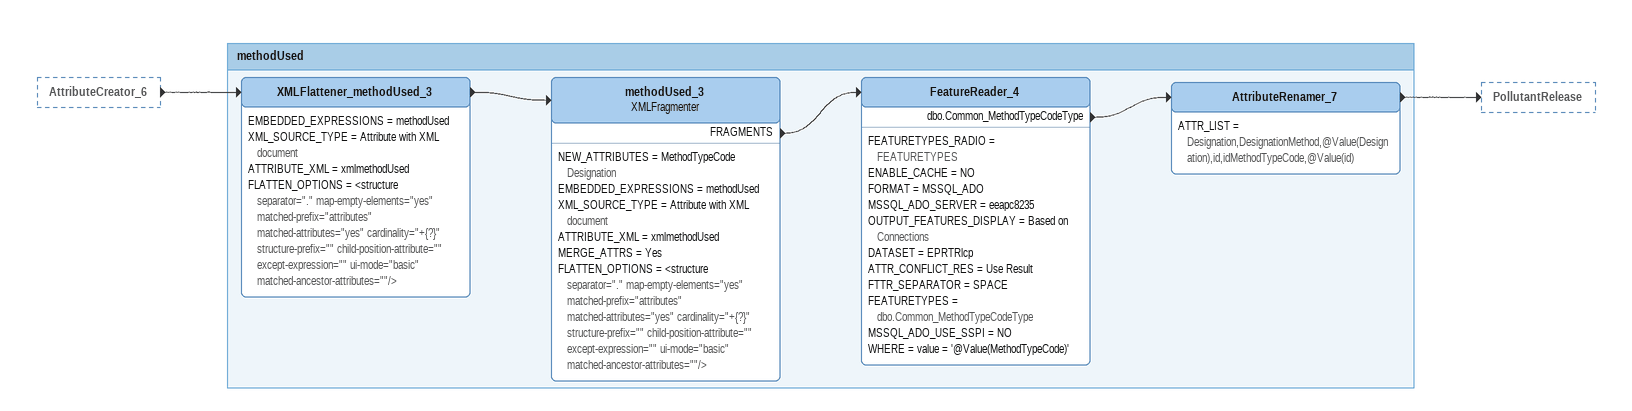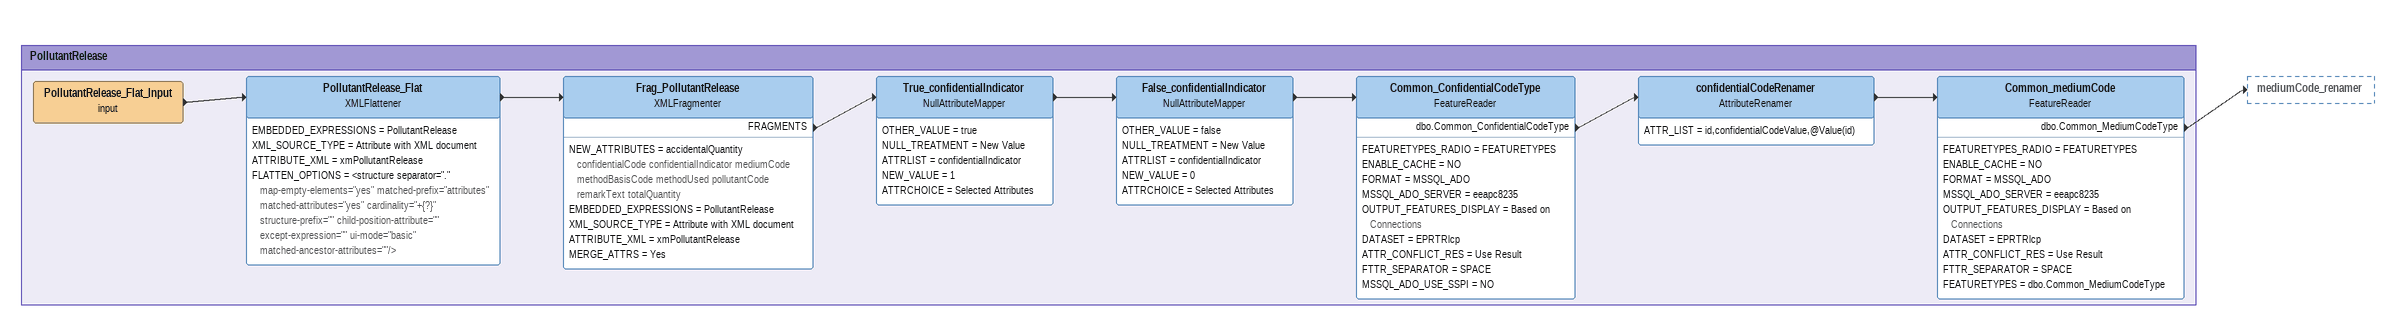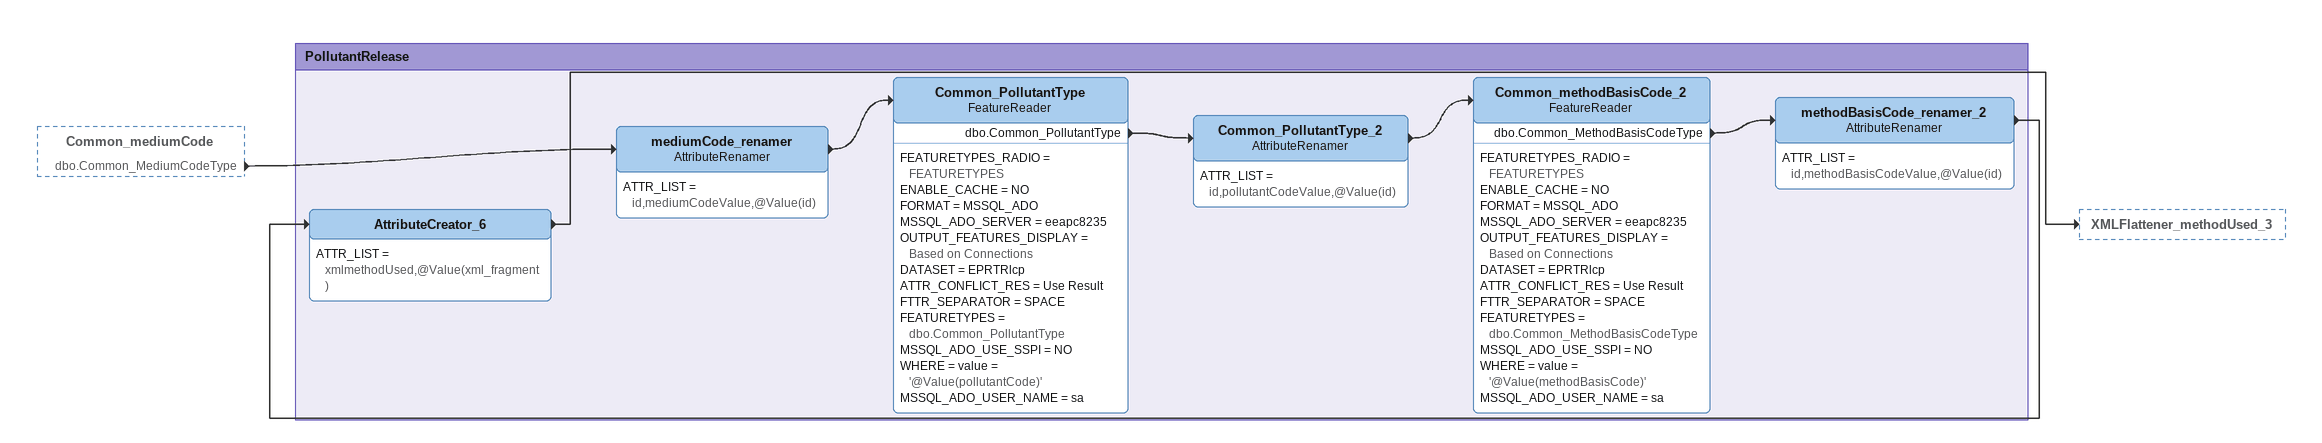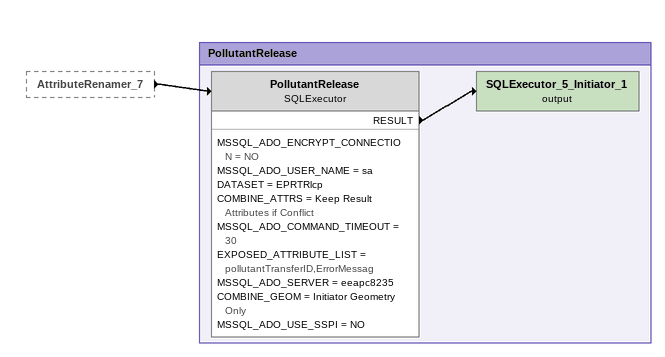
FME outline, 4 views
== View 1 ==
AttributeCreator_6 [outside]
    -> XMLFlattener_methodUsed_3

Bookmark: methodUsed
XMLFlattener_methodUsed_3
    EMBEDDED_EXPRESSIONS = methodUsed
    XML_SOURCE_TYPE = Attribute with XML document
    ATTRIBUTE_XML = xmlmethodUsed
    FLATTEN_OPTIONS = <structure separator="." map-empty-elements="yes" matched-prefix="attributes" matched-attributes="yes" cardinality="+{?}" structure-prefix="" child-position-attribute="" except-expression="" ui-mode="basic" matched-ancestor-attributes=""/>
    -> methodUsed_3
methodUsed_3: XMLFragmenter
    NEW_ATTRIBUTES = MethodTypeCode Designation
    EMBEDDED_EXPRESSIONS = methodUsed
    XML_SOURCE_TYPE = Attribute with XML document
    ATTRIBUTE_XML = xmlmethodUsed
    MERGE_ATTRS = Yes
    FLATTEN_OPTIONS = <structure separator="." map-empty-elements="yes" matched-prefix="attributes" matched-attributes="yes" cardinality="+{?}" structure-prefix="" child-position-attribute="" except-expression="" ui-mode="basic" matched-ancestor-attributes=""/>
    FRAGMENTS -> FeatureReader_4
FeatureReader_4
    FEATURETYPES_RADIO = FEATURETYPES
    ENABLE_CACHE = NO
    FORMAT = MSSQL_ADO
    MSSQL_ADO_SERVER = eeapc8235
    OUTPUT_FEATURES_DISPLAY = Based on Connections
    DATASET = EPRTRlcp
    ATTR_CONFLICT_RES = Use Result
    FTTR_SEPARATOR = SPACE
    FEATURETYPES = dbo.Common_MethodTypeCodeType
    MSSQL_ADO_USE_SSPI = NO
    WHERE = value = '@Value(MethodTypeCode)'
    dbo.Common_MethodTypeCodeType -> AttributeRenamer_7
AttributeRenamer_7
    ATTR_LIST = Designation,DesignationMethod,@Value(Designation),id,idMethodTypeCode,@Value(id)
    -> PollutantRelease

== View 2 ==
Bookmark: PollutantRelease
PollutantRelease_Flat_Input (input)
    -> PollutantRelease_Flat
PollutantRelease_Flat: XMLFlattener
    EMBEDDED_EXPRESSIONS = PollutantRelease
    XML_SOURCE_TYPE = Attribute with XML document
    ATTRIBUTE_XML = xmPollutantRelease
    FLATTEN_OPTIONS = <structure separator="." map-empty-elements="yes" matched-prefix="attributes" matched-attributes="yes" cardinality="+{?}" structure-prefix="" child-position-attribute="" except-expression="" ui-mode="basic" matched-ancestor-attributes=""/>
    -> Frag_PollutantRelease
Frag_PollutantRelease: XMLFragmenter
    NEW_ATTRIBUTES = accidentalQuantity confidentialCode confidentialIndicator mediumCode methodBasisCode methodUsed pollutantCode remarkText totalQuantity
    EMBEDDED_EXPRESSIONS = PollutantRelease
    XML_SOURCE_TYPE = Attribute with XML document
    ATTRIBUTE_XML = xmPollutantRelease
    MERGE_ATTRS = Yes
    FRAGMENTS -> True_confidentialIndicator
True_confidentialIndicator: NullAttributeMapper
    OTHER_VALUE = true
    NULL_TREATMENT = New Value
    ATTRLIST = confidentialIndicator
    NEW_VALUE = 1
    ATTRCHOICE = Selected Attributes
    -> False_confidentialIndicator
False_confidentialIndicator: NullAttributeMapper
    OTHER_VALUE = false
    NULL_TREATMENT = New Value
    ATTRLIST = confidentialIndicator
    NEW_VALUE = 0
    ATTRCHOICE = Selected Attributes
    -> Common_ConfidentialCodeType
Common_ConfidentialCodeType: FeatureReader
    FEATURETYPES_RADIO = FEATURETYPES
    ENABLE_CACHE = NO
    FORMAT = MSSQL_ADO
    MSSQL_ADO_SERVER = eeapc8235
    OUTPUT_FEATURES_DISPLAY = Based on Connections
    DATASET = EPRTRlcp
    ATTR_CONFLICT_RES = Use Result
    FTTR_SEPARATOR = SPACE
    MSSQL_ADO_USE_SSPI = NO
    dbo.Common_ConfidentialCodeType -> confidentialCodeRenamer
confidentialCodeRenamer: AttributeRenamer
    ATTR_LIST = id,confidentialCodeValue,@Value(id)
    -> Common_mediumCode
Common_mediumCode: FeatureReader
    FEATURETYPES_RADIO = FEATURETYPES
    ENABLE_CACHE = NO
    FORMAT = MSSQL_ADO
    MSSQL_ADO_SERVER = eeapc8235
    OUTPUT_FEATURES_DISPLAY = Based on Connections
    DATASET = EPRTRlcp
    ATTR_CONFLICT_RES = Use Result
    FTTR_SEPARATOR = SPACE
    FEATURETYPES = dbo.Common_MediumCodeType
    dbo.Common_MediumCodeType -> mediumCode_renamer

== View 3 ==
Common_mediumCode [outside]
    dbo.Common_MediumCodeType -> mediumCode_renamer

Bookmark: PollutantRelease
mediumCode_renamer: AttributeRenamer
    ATTR_LIST = id,mediumCodeValue,@Value(id)
    -> Common_PollutantType
Common_PollutantType: FeatureReader
    FEATURETYPES_RADIO = FEATURETYPES
    ENABLE_CACHE = NO
    FORMAT = MSSQL_ADO
    MSSQL_ADO_SERVER = eeapc8235
    OUTPUT_FEATURES_DISPLAY = Based on Connections
    DATASET = EPRTRlcp
    ATTR_CONFLICT_RES = Use Result
    FTTR_SEPARATOR = SPACE
    FEATURETYPES = dbo.Common_PollutantType
    MSSQL_ADO_USE_SSPI = NO
    WHERE = value = '@Value(pollutantCode)'
    MSSQL_ADO_USER_NAME = sa
    dbo.Common_PollutantType -> Common_PollutantType_2
Common_PollutantType_2: AttributeRenamer
    ATTR_LIST = id,pollutantCodeValue,@Value(id)
    -> Common_methodBasisCode_2
Common_methodBasisCode_2: FeatureReader
    FEATURETYPES_RADIO = FEATURETYPES
    ENABLE_CACHE = NO
    FORMAT = MSSQL_ADO
    MSSQL_ADO_SERVER = eeapc8235
    OUTPUT_FEATURES_DISPLAY = Based on Connections
    DATASET = EPRTRlcp
    ATTR_CONFLICT_RES = Use Result
    FTTR_SEPARATOR = SPACE
    FEATURETYPES = dbo.Common_MethodBasisCodeType
    MSSQL_ADO_USE_SSPI = NO
    WHERE = value = '@Value(methodBasisCode)'
    MSSQL_ADO_USER_NAME = sa
    dbo.Common_MethodBasisCodeType -> methodBasisCode_renamer_2
methodBasisCode_renamer_2: AttributeRenamer
    ATTR_LIST = id,methodBasisCodeValue,@Value(id)
    -> AttributeCreator_6
AttributeCreator_6
    ATTR_LIST = xmlmethodUsed,@Value(xml_fragment)
    -> XMLFlattener_methodUsed_3

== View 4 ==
AttributeRenamer_7 [outside]
    -> PollutantRelease

Bookmark: PollutantRelease
PollutantRelease: SQLExecutor
    MSSQL_ADO_ENCRYPT_CONNECTION = NO
    MSSQL_ADO_USER_NAME = sa
    DATASET = EPRTRlcp
    COMBINE_ATTRS = Keep Result Attributes if Conflict
    MSSQL_ADO_COMMAND_TIMEOUT = 30
    EXPOSED_ATTRIBUTE_LIST = pollutantTransferID,ErrorMessag
    MSSQL_ADO_SERVER = eeapc8235
    COMBINE_GEOM = Initiator Geometry Only
    MSSQL_ADO_USE_SSPI = NO
    RESULT -> SQLExecutor_5_Initiator_1 (output)
SQLExecutor_5_Initiator_1 (output)
